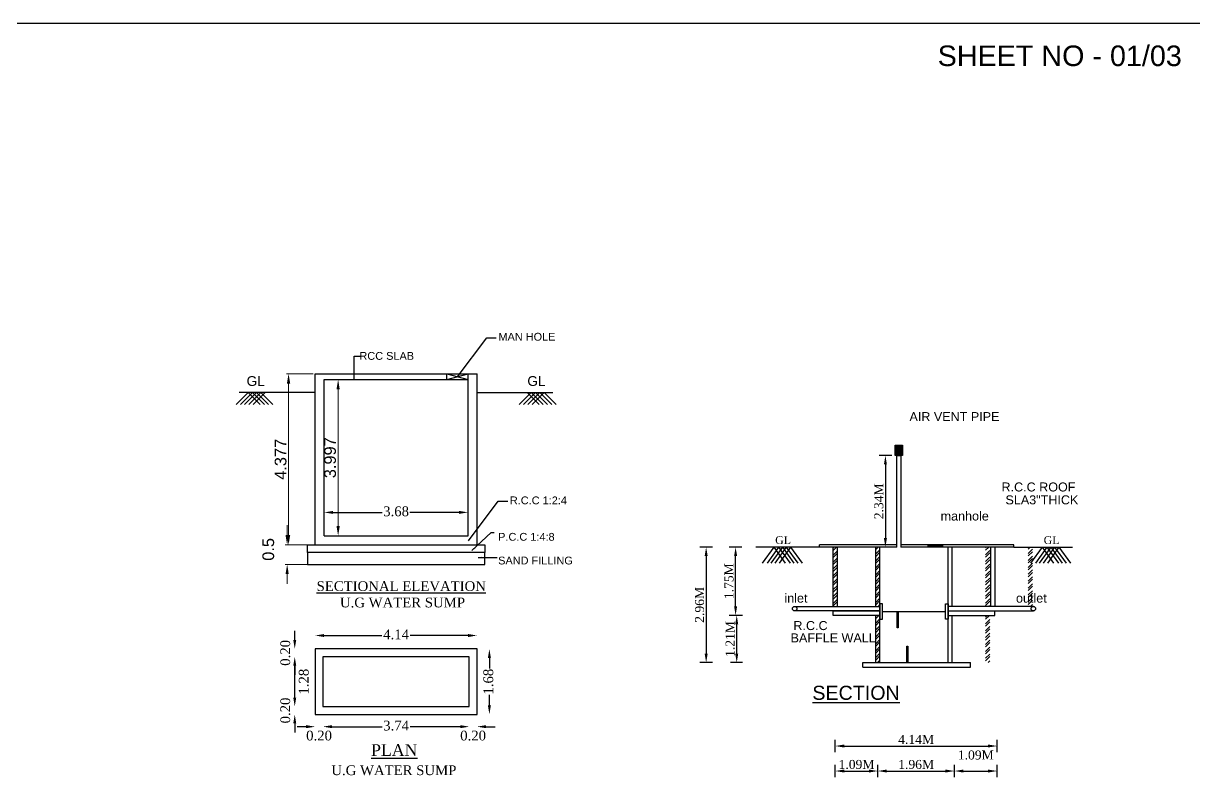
# Model space of a CAD drawing. Header units: metres. Extents: x 0 to 2048, y 111 to 219.
# Drawn here: x 1999.27 to 2029.2, y 184.54 to 203.92 of the extents above; entities that cross this region are included whole.
import ezdxf
from ezdxf.enums import TextEntityAlignment as Align

# ---------------------------------------------------------------- set-up
doc = ezdxf.new("R2010")
doc.units = ezdxf.units.M
doc.header["$LTSCALE"] = 0.5
doc.header["$MEASUREMENT"] = 0
doc.header["$PDMODE"] = 3
doc.styles.add('1', font='arial.ttf')
doc.styles.add('200LT_S', font='arial.ttf', dxfattribs={"height": 0.3})
doc.styles.add('AR', font='arial.ttf')
doc.styles.add('arial', font='arial.ttf')
doc.styles.add('BDM1', font='arial.ttf')
doc.styles.add('ROMANS', font='times.ttf')
doc.styles.add('STYLE2', font='times.ttf')
doc.styles.add('TIMES', font='times.ttf', dxfattribs={"height": 60})
doc.styles.add('TNR', font='times.ttf')
doc.dimstyles.new('D_200LT_S', dxfattribs={"dimtxt": 0.3, "dimasz": 0.25, "dimexe": 0.05, "dimexo": 0.05, "dimgap": 0.05, "dimtad": 1, "dimdec": 3, "dimzin": 11, "dimdsep": 46, "dimtxsty": '200LT_S', "dimcen": 0.09, "dimclrd": 7, "dimclre": 252, "dimclrt": 256, "dimazin": 3, "dimtfac": 1, "dimtdec": 3, "dimtofl": 0, "dimtmove": 1, "dimatfit": 3, "dimfxl": 0, "dimfrac": 2, "dimtzin": 11, "dimlwd": 9, "dimlwe": 5, "dimarcsym": 0})
doc.dimstyles.new('PLAN', dxfattribs={"dimtxt": 0.23, "dimasz": 0.23, "dimexe": 0.16, "dimexo": 0, "dimgap": 0.05, "dimtad": 1, "dimzin": 2, "dimdsep": 46, "dimtxsty": 'STYLE2', "dimcen": 0.09, "dimclrd": 70, "dimclre": 50, "dimclrt": 4, "dimadec": 0, "dimazin": 0, "dimtfac": 1, "dimtofl": 0, "dimtmove": 2, "dimatfit": 3, "dimfxl": 0, "dimtvp": 0.1, "dimtolj": 1, "dimtzin": 2, "dimarcsym": 0})
doc.dimstyles.new('PLAN1-CRP', dxfattribs={"dimscale": 0.5, "dimtxt": 0.5, "dimasz": 0.2, "dimexe": 0.25, "dimexo": 0.4, "dimgap": 0.15, "dimtad": 1, "dimdec": 0, "dimlfac": 1000, "dimzin": 0, "dimdsep": 46, "dimtxsty": 'ROMANS', "dimblk": 'ARCHTICK', "dimcen": 0.09, "dimclrd": 13, "dimclre": 12, "dimclrt": 2, "dimadec": 0, "dimazin": 0, "dimtfac": 1, "dimtdec": 0, "dimtix": 1, "dimtmove": 0, "dimatfit": 0, "dimfxl": 0, "dimtolj": 1, "dimtzin": 0, "dimarcsym": 0})

# ---------------------------------------------------------------- blocks, each defined once
blk = doc.blocks.new('*D59')
at = {"color": 7, "lineweight": -2, "ltscale": 3}
for p, q in [((2020.031, 184.626), (2020.031, 184.946)), ((2021.121, 184.626), (2021.121, 184.946))]:
    blk.add_line(p, q, dxfattribs=at)
at = {"color": 0, "lineweight": -2, "ltscale": 3}
blk.add_line((2020.261, 184.786), (2020.891, 184.786), dxfattribs=at)
at = {"color": 0, "lineweight": -3, "ltscale": 3}
for points in [[(2020.261, 184.824), (2020.261, 184.747), (2020.031, 184.786)], [(2020.891, 184.824), (2020.891, 184.747), (2021.121, 184.786)]]:
    blk.add_solid(points, dxfattribs=at)
at = {"layer": 'Defpoints', "color": 0, "lineweight": -3, "ltscale": 3}
for p in [(2021.121, 184.786), (2020.031, 184.541), (2021.121, 184.541)]:
    blk.add_point(p, dxfattribs=at)
at = {"color": 0, "lineweight": -3, "ltscale": 3, "insert": (2020.576, 184.953), "char_height": 0.23, "attachment_point": 5, "style": 'STYLE2'}
blk.add_mtext('\\A1;1.09M', dxfattribs=at)
blk = doc.blocks.new('*D60')
at = {"color": 7, "lineweight": -2, "ltscale": 3}
for p, q in [((2021.121, 184.626), (2021.121, 184.946)), ((2023.081, 184.626), (2023.081, 184.946))]:
    blk.add_line(p, q, dxfattribs=at)
at = {"color": 0, "lineweight": -2, "ltscale": 3}
blk.add_line((2021.351, 184.786), (2022.851, 184.786), dxfattribs=at)
at = {"color": 0, "lineweight": -3, "ltscale": 3}
for points in [[(2021.351, 184.824), (2021.351, 184.747), (2021.121, 184.786)], [(2022.851, 184.824), (2022.851, 184.747), (2023.081, 184.786)]]:
    blk.add_solid(points, dxfattribs=at)
at = {"layer": 'Defpoints', "color": 0, "lineweight": -3, "ltscale": 3}
for p in [(2023.081, 184.786), (2021.121, 184.543), (2023.081, 184.543)]:
    blk.add_point(p, dxfattribs=at)
at = {"color": 0, "lineweight": -3, "ltscale": 3, "insert": (2022.101, 184.953), "char_height": 0.23, "attachment_point": 5, "style": 'STYLE2'}
blk.add_mtext('\\A1;1.96M', dxfattribs=at)
blk = doc.blocks.new('*D61')
at = {"color": 7, "lineweight": -2, "ltscale": 3}
for p, q in [((2023.081, 184.626), (2023.081, 184.946)), ((2024.171, 184.626), (2024.171, 184.946))]:
    blk.add_line(p, q, dxfattribs=at)
at = {"color": 0, "lineweight": -2, "ltscale": 3}
blk.add_line((2023.311, 184.786), (2023.941, 184.786), dxfattribs=at)
at = {"color": 0, "lineweight": -3, "ltscale": 3}
for points in [[(2023.311, 184.824), (2023.311, 184.747), (2023.081, 184.786)], [(2023.941, 184.824), (2023.941, 184.747), (2024.171, 184.786)]]:
    blk.add_solid(points, dxfattribs=at)
at = {"layer": 'Defpoints', "color": 0, "lineweight": -3, "ltscale": 3}
for p in [(2024.171, 184.786), (2023.081, 184.545), (2024.171, 184.545)]:
    blk.add_point(p, dxfattribs=at)
at = {"color": 0, "lineweight": -3, "ltscale": 3, "insert": (2023.626, 185.194), "char_height": 0.23, "attachment_point": 5, "style": 'STYLE2'}
blk.add_mtext('\\A1;1.09M', dxfattribs=at)
blk = doc.blocks.new('*D62')
at = {"color": 7, "lineweight": -2, "ltscale": 3}
for p, q in [((2020.031, 185.266), (2020.031, 185.586)), ((2024.171, 185.266), (2024.171, 185.586))]:
    blk.add_line(p, q, dxfattribs=at)
at = {"color": 0, "lineweight": -2, "ltscale": 3}
blk.add_line((2020.261, 185.426), (2023.941, 185.426), dxfattribs=at)
at = {"color": 0, "lineweight": -3, "ltscale": 3}
for points in [[(2020.261, 185.464), (2020.261, 185.388), (2020.031, 185.426)], [(2023.941, 185.464), (2023.941, 185.388), (2024.171, 185.426)]]:
    blk.add_solid(points, dxfattribs=at)
at = {"layer": 'Defpoints', "color": 0, "lineweight": -3, "ltscale": 3}
for p in [(2024.171, 185.426), (2020.031, 185.17), (2024.171, 185.17)]:
    blk.add_point(p, dxfattribs=at)
at = {"color": 0, "lineweight": -3, "ltscale": 3, "insert": (2022.101, 185.593), "char_height": 0.23, "attachment_point": 5, "style": 'STYLE2'}
blk.add_mtext('\\A1;4.14M', dxfattribs=at)
blk = doc.blocks.new('*D65')
at = {"color": 7, "lineweight": -2, "ltscale": 3}
for p, q in [((2017.66, 188.77), (2017.352, 188.77)), ((2017.66, 187.56), (2017.352, 187.56))]:
    blk.add_line(p, q, dxfattribs=at)
at = {"color": 0, "lineweight": -2, "ltscale": 3}
blk.add_line((2017.512, 187.79), (2017.512, 188.54), dxfattribs=at)
at = {"color": 0, "lineweight": -3, "ltscale": 3}
for points in [[(2017.474, 188.54), (2017.551, 188.54), (2017.512, 188.77)], [(2017.474, 187.79), (2017.551, 187.79), (2017.512, 187.56)]]:
    blk.add_solid(points, dxfattribs=at)
at = {"layer": 'Defpoints', "color": 0, "lineweight": -3, "ltscale": 3}
for p in [(2017.512, 188.77), (2017.66, 188.77), (2017.66, 187.56)]:
    blk.add_point(p, dxfattribs=at)
at = {"color": 0, "lineweight": -3, "ltscale": 3, "insert": (2017.345, 188.165), "char_height": 0.23, "attachment_point": 5, "rotation": 90, "style": 'STYLE2'}
blk.add_mtext('\\A1;1.21M', dxfattribs=at)
blk = doc.blocks.new('*D66')
at = {"color": 7, "lineweight": -2, "ltscale": 3}
for p, q in [((2017.643, 190.517), (2017.323, 190.517)), ((2017.643, 188.77), (2017.323, 188.77))]:
    blk.add_line(p, q, dxfattribs=at)
at = {"color": 0, "lineweight": -2, "ltscale": 3}
blk.add_line((2017.483, 189), (2017.483, 190.287), dxfattribs=at)
at = {"color": 0, "lineweight": -3, "ltscale": 3}
for points in [[(2017.445, 190.287), (2017.522, 190.287), (2017.483, 190.517)], [(2017.445, 189), (2017.522, 189), (2017.483, 188.77)]]:
    blk.add_solid(points, dxfattribs=at)
at = {"layer": 'Defpoints', "color": 0, "lineweight": -3, "ltscale": 3}
for p in [(2017.483, 190.517), (2017.761, 190.517), (2017.66, 188.77)]:
    blk.add_point(p, dxfattribs=at)
at = {"color": 0, "lineweight": -3, "ltscale": 3, "insert": (2017.316, 189.643), "char_height": 0.23, "attachment_point": 5, "rotation": 90, "style": 'STYLE2'}
blk.add_mtext('\\A1;1.75M', dxfattribs=at)
blk = doc.blocks.new('*D67')
at = {"color": 7, "lineweight": -2, "ltscale": 3}
for p, q in [((2016.89, 190.517), (2016.57, 190.517)), ((2016.89, 187.56), (2016.57, 187.56))]:
    blk.add_line(p, q, dxfattribs=at)
at = {"color": 0, "lineweight": -2, "ltscale": 3}
blk.add_line((2016.73, 190.287), (2016.73, 187.79), dxfattribs=at)
at = {"color": 0, "lineweight": -3, "ltscale": 3}
for points in [[(2016.692, 190.287), (2016.769, 190.287), (2016.73, 190.517)], [(2016.692, 187.79), (2016.769, 187.79), (2016.73, 187.56)]]:
    blk.add_solid(points, dxfattribs=at)
at = {"layer": 'Defpoints', "color": 0, "lineweight": -3, "ltscale": 3}
for p in [(2017.178, 190.517), (2016.73, 187.56), (2017.178, 187.56)]:
    blk.add_point(p, dxfattribs=at)
at = {"color": 0, "lineweight": -3, "ltscale": 3, "insert": (2016.563, 189.038), "char_height": 0.23, "attachment_point": 5, "rotation": 90, "style": 'STYLE2'}
blk.add_mtext('\\A1;2.96M', dxfattribs=at)
blk = doc.blocks.new('*D68')
at = {"color": 7, "lineweight": -2, "ltscale": 3}
for p, q in [((2021.475, 192.86), (2021.155, 192.86)), ((2021.475, 190.517), (2021.155, 190.517))]:
    blk.add_line(p, q, dxfattribs=at)
at = {"color": 0, "lineweight": -2, "ltscale": 3}
blk.add_line((2021.315, 192.63), (2021.315, 190.747), dxfattribs=at)
at = {"color": 0, "lineweight": -3, "ltscale": 3}
for points in [[(2021.277, 192.63), (2021.354, 192.63), (2021.315, 192.86)], [(2021.277, 190.747), (2021.354, 190.747), (2021.315, 190.517)]]:
    blk.add_solid(points, dxfattribs=at)
at = {"layer": 'Defpoints', "color": 0, "lineweight": -3, "ltscale": 3}
for p in [(2021.604, 192.86), (2021.315, 190.517), (2021.604, 190.517)]:
    blk.add_point(p, dxfattribs=at)
at = {"color": 0, "lineweight": -3, "ltscale": 3, "insert": (2021.148, 191.688), "char_height": 0.23, "attachment_point": 5, "rotation": 90, "style": 'STYLE2'}
blk.add_mtext('\\A1;2.34M', dxfattribs=at)
blk = doc.blocks.new('_ArchTick')
at = {"color": 0, "linetype": 'ByBlock', "const_width": 0.15}
blk.add_lwpolyline([(-0.5, -0.5), (0.5, 0.5)], dxfattribs=at)
blk = doc.blocks.new('*D39')
at = {"color": 252, "lineweight": 5}
for p, q in [((2007.318, 194.802), (2007.268, 194.802)), ((2007.318, 190.805), (2007.268, 190.805))]:
    blk.add_line(p, q, dxfattribs=at)
at = {"color": 7, "lineweight": 9}
blk.add_line((2007.318, 191.055), (2007.318, 194.552), dxfattribs=at)
at = {"color": 7, "lineweight": -3}
for points in [[(2007.276, 194.552), (2007.359, 194.552), (2007.318, 194.802)], [(2007.276, 191.055), (2007.359, 191.055), (2007.318, 190.805)]]:
    blk.add_solid(points, dxfattribs=at)
at = {"layer": 'Defpoints', "color": 0, "lineweight": -3}
for p in [(2007.318, 194.802), (2007.362, 194.802), (2007.362, 190.805)]:
    blk.add_point(p, dxfattribs=at)
at = {"lineweight": -3, "insert": (2007.114, 192.803), "char_height": 0.3, "attachment_point": 5, "rotation": 90, "style": '200LT_S'}
blk.add_mtext('3.997', dxfattribs=at)
blk = doc.blocks.new('*D40')
at = {"color": 252, "lineweight": 5}
for p, q in [((2006.68, 194.952), (2006, 194.952)), ((2006.68, 190.575), (2006, 190.575))]:
    blk.add_line(p, q, dxfattribs=at)
at = {"color": 7, "lineweight": 9}
blk.add_line((2006.05, 190.825), (2006.05, 194.702), dxfattribs=at)
at = {"color": 7, "lineweight": -3}
for points in [[(2006.008, 194.702), (2006.092, 194.702), (2006.05, 194.952)], [(2006.008, 190.825), (2006.092, 190.825), (2006.05, 190.575)]]:
    blk.add_solid(points, dxfattribs=at)
at = {"layer": 'Defpoints', "color": 0, "lineweight": -3}
for p in [(2006.05, 194.952), (2006.73, 194.952), (2006.73, 190.575)]:
    blk.add_point(p, dxfattribs=at)
at = {"lineweight": -3, "insert": (2005.847, 192.763), "char_height": 0.3, "attachment_point": 5, "rotation": 90, "style": '200LT_S'}
blk.add_mtext('4.377', dxfattribs=at)
blk = doc.blocks.new('*D41')
at = {"color": 7, "lineweight": 9}
for p, q in [((2006.014, 190.825), (2006.014, 191.075)), ((2006.014, 189.825), (2006.014, 189.575))]:
    blk.add_line(p, q, dxfattribs=at)
at = {"color": 252, "lineweight": 5}
for p, q in [((2007.014, 190.575), (2005.964, 190.575)), ((2007.014, 190.075), (2005.964, 190.075))]:
    blk.add_line(p, q, dxfattribs=at)
at = {"color": 7, "lineweight": -3}
for points in [[(2005.972, 190.825), (2006.055, 190.825), (2006.014, 190.575)], [(2005.972, 189.825), (2006.055, 189.825), (2006.014, 190.075)]]:
    blk.add_solid(points, dxfattribs=at)
at = {"layer": 'Defpoints', "color": 0, "lineweight": -3}
for p in [(2007.613, 190.575), (2006.014, 190.075), (2007.613, 190.075)]:
    blk.add_point(p, dxfattribs=at)
at = {"lineweight": -3, "insert": (2005.532, 190.458), "char_height": 0.3, "attachment_point": 5, "rotation": 90, "style": '200LT_S'}
blk.add_mtext('0.5', dxfattribs=at)
blk = doc.blocks.new('*D45')
at = {"color": 0, "lineweight": -2}
for p, q in [((2007.19, 191.404), (2008.445, 191.404)), ((2010.41, 191.404), (2009.155, 191.404))]:
    blk.add_line(p, q, dxfattribs=at)
at = {"color": 0, "lineweight": -3}
for points in [[(2007.19, 191.442), (2007.19, 191.366), (2006.96, 191.404)], [(2010.41, 191.442), (2010.41, 191.366), (2010.64, 191.404)]]:
    blk.add_solid(points, dxfattribs=at)
at = {"layer": 'Defpoints', "color": 0, "lineweight": -3}
for p in [(2006.96, 191.567), (2010.64, 191.567), (2010.64, 191.404)]:
    blk.add_point(p, dxfattribs=at)
at = {"color": 1, "lineweight": -3, "insert": (2008.8, 191.429), "char_height": 0.25, "attachment_point": 5, "style": 'STYLE2'}
blk.add_mtext('\\A1;3.68', dxfattribs=at)
blk = doc.blocks.new('*D46')
at = {"color": 0, "lineweight": -2}
for p, q in [((2006.5, 185.921), (2006.27, 185.921)), ((2007.16, 185.921), (2007.39, 185.921))]:
    blk.add_line(p, q, dxfattribs=at)
at = {"color": 0, "lineweight": -3}
for points in [[(2006.5, 185.96), (2006.5, 185.883), (2006.73, 185.921)], [(2007.16, 185.96), (2007.16, 185.883), (2006.93, 185.921)]]:
    blk.add_solid(points, dxfattribs=at)
at = {"layer": 'Defpoints', "color": 0, "lineweight": -3}
for p in [(2006.73, 186.235), (2006.93, 186.435), (2006.93, 185.921)]:
    blk.add_point(p, dxfattribs=at)
at = {"color": 1, "lineweight": -3, "insert": (2006.83, 185.691), "char_height": 0.25, "attachment_point": 5, "style": 'STYLE2'}
blk.add_mtext('\\A1;0.20', dxfattribs=at)
blk = doc.blocks.new('*D47')
at = {"color": 0, "lineweight": -2}
for p, q in [((2007.16, 185.921), (2008.441, 185.921)), ((2010.44, 185.921), (2009.159, 185.921))]:
    blk.add_line(p, q, dxfattribs=at)
at = {"color": 0, "lineweight": -3}
for points in [[(2007.16, 185.96), (2007.16, 185.883), (2006.93, 185.921)], [(2010.44, 185.96), (2010.44, 185.883), (2010.67, 185.921)]]:
    blk.add_solid(points, dxfattribs=at)
at = {"layer": 'Defpoints', "color": 0, "lineweight": -3}
for p in [(2006.93, 186.435), (2010.67, 186.435), (2010.67, 185.921)]:
    blk.add_point(p, dxfattribs=at)
at = {"color": 1, "lineweight": -3, "insert": (2008.8, 185.947), "char_height": 0.25, "attachment_point": 5, "style": 'STYLE2'}
blk.add_mtext('\\A1;3.74', dxfattribs=at)
blk = doc.blocks.new('*D48')
at = {"color": 0, "lineweight": -2}
for p, q in [((2010.44, 185.921), (2010.21, 185.921)), ((2011.1, 185.921), (2011.33, 185.921))]:
    blk.add_line(p, q, dxfattribs=at)
at = {"color": 0, "lineweight": -3}
for points in [[(2010.44, 185.96), (2010.44, 185.883), (2010.67, 185.921)], [(2011.1, 185.96), (2011.1, 185.883), (2010.87, 185.921)]]:
    blk.add_solid(points, dxfattribs=at)
at = {"layer": 'Defpoints', "color": 0, "lineweight": -3}
for p in [(2010.67, 186.435), (2010.87, 186.235), (2010.87, 185.921)]:
    blk.add_point(p, dxfattribs=at)
at = {"color": 1, "lineweight": -3, "insert": (2010.77, 185.691), "char_height": 0.25, "attachment_point": 5, "style": 'STYLE2'}
blk.add_mtext('\\A1;0.20', dxfattribs=at)
blk = doc.blocks.new('*D49')
at = {"color": 0, "lineweight": -2}
for p, q in [((2006.208, 186.665), (2006.208, 186.895)), ((2006.208, 186.005), (2006.208, 185.775))]:
    blk.add_line(p, q, dxfattribs=at)
at = {"color": 0, "lineweight": -3}
for points in [[(2006.17, 186.665), (2006.246, 186.665), (2006.208, 186.435)], [(2006.17, 186.005), (2006.246, 186.005), (2006.208, 186.235)]]:
    blk.add_solid(points, dxfattribs=at)
at = {"layer": 'Defpoints', "color": 0, "lineweight": -3}
for p in [(2006.208, 186.435), (2006.73, 186.235), (2006.93, 186.435)]:
    blk.add_point(p, dxfattribs=at)
at = {"color": 1, "lineweight": -3, "insert": (2005.968, 186.335), "char_height": 0.25, "attachment_point": 5, "rotation": 90, "style": 'STYLE2'}
blk.add_mtext('\\A1;0.20', dxfattribs=at)
blk = doc.blocks.new('*D50')
at = {"color": 0, "lineweight": -2}
blk.add_line((2006.208, 186.665), (2006.208, 187.48), dxfattribs=at)
at = {"color": 0, "lineweight": -3}
for points in [[(2006.17, 187.48), (2006.246, 187.48), (2006.208, 187.71)], [(2006.17, 186.665), (2006.246, 186.665), (2006.208, 186.435)]]:
    blk.add_solid(points, dxfattribs=at)
at = {"layer": 'Defpoints', "color": 0, "lineweight": -3}
for p in [(2006.208, 187.71), (2006.93, 187.71), (2006.93, 186.435)]:
    blk.add_point(p, dxfattribs=at)
at = {"color": 1, "lineweight": -3, "insert": (2006.44, 187.073), "char_height": 0.25, "attachment_point": 5, "rotation": 90, "style": 'STYLE2'}
blk.add_mtext('\\A1;1.28', dxfattribs=at)
blk = doc.blocks.new('*D51')
at = {"color": 0, "lineweight": -2}
for p, q in [((2006.208, 188.14), (2006.208, 188.37)), ((2006.208, 187.48), (2006.208, 187.25))]:
    blk.add_line(p, q, dxfattribs=at)
at = {"color": 0, "lineweight": -3}
for points in [[(2006.17, 188.14), (2006.246, 188.14), (2006.208, 187.91)], [(2006.17, 187.48), (2006.246, 187.48), (2006.208, 187.71)]]:
    blk.add_solid(points, dxfattribs=at)
at = {"layer": 'Defpoints', "color": 0, "lineweight": -3}
for p in [(2006.208, 187.91), (2006.73, 187.91), (2006.93, 187.71)]:
    blk.add_point(p, dxfattribs=at)
at = {"color": 1, "lineweight": -3, "insert": (2005.968, 187.81), "char_height": 0.25, "attachment_point": 5, "rotation": 90, "style": 'STYLE2'}
blk.add_mtext('\\A1;0.20', dxfattribs=at)
blk = doc.blocks.new('*D52')
at = {"color": 0, "lineweight": -2}
for p, q in [((2011.186, 187.68), (2011.186, 187.414)), ((2011.186, 186.465), (2011.186, 186.732))]:
    blk.add_line(p, q, dxfattribs=at)
at = {"color": 0, "lineweight": -3}
for points in [[(2011.148, 187.68), (2011.225, 187.68), (2011.186, 187.91)], [(2011.148, 186.465), (2011.225, 186.465), (2011.186, 186.235)]]:
    blk.add_solid(points, dxfattribs=at)
at = {"layer": 'Defpoints', "color": 0, "lineweight": -3}
for p in [(2010.87, 187.91), (2010.87, 186.235), (2011.186, 186.235)]:
    blk.add_point(p, dxfattribs=at)
at = {"color": 1, "lineweight": -3, "insert": (2011.161, 187.073), "char_height": 0.25, "attachment_point": 5, "rotation": 90, "style": 'STYLE2'}
blk.add_mtext('\\A1;1.68', dxfattribs=at)
blk = doc.blocks.new('*D53')
at = {"color": 0, "lineweight": -2}
for p, q in [((2006.96, 188.254), (2008.436, 188.254)), ((2010.64, 188.254), (2009.164, 188.254))]:
    blk.add_line(p, q, dxfattribs=at)
at = {"color": 0, "lineweight": -3}
for points in [[(2006.96, 188.292), (2006.96, 188.215), (2006.73, 188.254)], [(2010.64, 188.292), (2010.64, 188.215), (2010.87, 188.254)]]:
    blk.add_solid(points, dxfattribs=at)
at = {"layer": 'Defpoints', "color": 0, "lineweight": -3}
for p in [(2006.73, 188.254), (2006.73, 187.91), (2010.87, 187.91)]:
    blk.add_point(p, dxfattribs=at)
at = {"color": 1, "lineweight": -3, "insert": (2008.8, 188.279), "char_height": 0.25, "attachment_point": 5, "style": 'STYLE2'}
blk.add_mtext('\\A1;4.14', dxfattribs=at)

msp = doc.modelspace()

# ---------------------------------------------------------------- hatches: boundary and pattern name
at = {"linetype": 'ByBlock', "lineweight": -3}
h = msp.add_hatch(dxfattribs=at)
h.set_pattern_fill('STEEL', style=0)
h.set_pattern_definition([(45, (12532.91401, 152.79925), (-0.0883883476, 0.0883883476), []), (45, (12532.91401, 152.86175), (-0.0883883476, 0.0883883476), [])])
h.paths.add_polyline_path([(2020.08655, 190.5166), (2019.97655, 190.5166), (2019.97655, 188.9966), (2020.08655, 188.9966)])
h.paths.add_polyline_path([(2021.17655, 190.5166), (2021.06655, 190.5166), (2021.06655, 188.9966), (2021.17655, 188.9966), (2021.17655, 189.06068)])
h.paths.add_polyline_path([(2021.17655, 188.76961), (2021.06655, 188.76961), (2021.06655, 187.55961), (2021.17655, 187.55961)])
h.paths.add_polyline_path([(2023.98655, 190.5166), (2023.87655, 190.5166), (2023.87655, 188.9966), (2023.98655, 188.9966)])
h.paths.add_polyline_path([(2025.07655, 190.5166), (2024.96655, 190.5166), (2024.96655, 188.9966), (2025.07655, 188.9966)])
h.paths.add_polyline_path([(2023.98655, 188.76961), (2023.87655, 188.76961), (2023.87655, 188.67351), (2023.87655, 187.55961), (2023.98655, 187.55961)])
msp.add_hatch(color=7, dxfattribs=at).paths.add_polyline_path([(2022.77926, 190.5748), (2022.41014, 190.5748), (2022.41014, 190.5166), (2022.77926, 190.5166)])

# ---------------------------------------------------------------- linework, layer by layer
at = {"color": 7, "lineweight": -3}
for p, q in [((2047.83965, 203.91762), (1943.68751, 203.91762)), ((2007.73089, 194.80157), (2007.73089, 195.40601)), ((2007.73089, 195.40601), (2007.89194, 195.40601)), ((2006.73018, 194.95157), (2010.86952, 194.95157)), ((2006.73018, 190.57473), (2006.73018, 194.95157)), ((2010.09597, 194.80157), (2010.09597, 194.95157)), ((2010.09597, 194.95157), (2010.63952, 194.80157)), ((2010.09597, 194.80157), (2010.63952, 194.95157)), ((2010.63952, 190.80473), (2010.63952, 194.95157)), ((2010.86952, 190.57473), (2010.86952, 194.95157)), ((2006.96018, 194.80157), (2010.63952, 194.80157)), ((2006.96018, 190.80473), (2006.96018, 194.80157)), ((2004.70814, 194.16695), (2005.01533, 194.47413)), ((2006.73018, 194.47413), (2004.78838, 194.47413)), ((2004.81675, 194.16695), (2005.12393, 194.47413)), ((2004.92535, 194.16695), (2005.23254, 194.47413)), ((2005.32251, 194.16695), (2005.01533, 194.47413)), ((2005.03396, 194.16695), (2005.34114, 194.47413)), ((2005.43112, 194.16695), (2005.12393, 194.47413)), ((2005.14257, 194.16695), (2005.44975, 194.47413)), ((2005.53972, 194.16695), (2005.23254, 194.47413)), ((2005.64833, 194.16695), (2005.34114, 194.47413)), ((2010.86952, 194.47413), (2012.81132, 194.47413)), ((2011.95138, 194.16695), (2012.25856, 194.47413)), ((2012.05998, 194.16695), (2012.36717, 194.47413)), ((2012.45714, 194.16695), (2012.14995, 194.47413)), ((2012.16859, 194.16695), (2012.47577, 194.47413)), ((2012.56574, 194.16695), (2012.25856, 194.47413)), ((2012.27719, 194.16695), (2012.58438, 194.47413)), ((2012.67435, 194.16695), (2012.36717, 194.47413)), ((2012.78296, 194.16695), (2012.47577, 194.47413)), ((2012.89156, 194.16695), (2012.58438, 194.47413)), ((2006.96018, 190.80473), (2010.63952, 190.80473))]:
    msp.add_line(p, q, dxfattribs=at)
at = {"color": 7, "linetype": 'ByBlock', "lineweight": -3}
for p, q in [((2021.56524, 192.86014), (2021.56524, 193.12565)), ((2021.56524, 193.12565), (2021.7514, 193.12565)), ((2021.56524, 193.09341), (2021.7514, 193.09341)), ((2021.56524, 193.05849), (2021.7514, 193.05849)), ((2021.7514, 193.12565), (2021.7514, 192.86014)), ((2021.56524, 193.02894), (2021.7514, 193.02894)), ((2021.56524, 193.00207), (2021.7514, 193.00207)), ((2021.56524, 192.96983), (2021.7514, 192.96983)), ((2021.56524, 192.94357), (2021.7514, 192.94357)), ((2021.56524, 192.92244), (2021.7514, 192.92244)), ((2021.56524, 192.88924), (2021.7514, 192.88924)), ((2021.7514, 192.86014), (2021.56524, 192.86014)), ((2019.62737, 190.5166), (2017.99821, 190.5166)), ((2018.46063, 190.5166), (2018.16669, 190.10467)), ((2018.58196, 190.5166), (2018.28803, 190.10467)), ((2018.68124, 190.5166), (2018.3873, 190.10467)), ((2018.46063, 190.5166), (2018.75457, 190.10467)), ((2018.78052, 190.5166), (2018.48658, 190.10467)), ((2018.58196, 190.5166), (2018.8759, 190.10467)), ((2018.89082, 190.5166), (2018.59688, 190.10467)), ((2018.68124, 190.5166), (2018.97518, 190.10467)), ((2018.78052, 190.5166), (2019.07446, 190.10467)), ((2018.89082, 190.5166), (2019.18476, 190.10467)), ((2021.60421, 190.5748), (2019.62737, 190.5748)), ((2019.62737, 190.5166), (2019.62737, 190.5748)), ((2021.60421, 190.5166), (2019.62737, 190.5166)), ((2019.97655, 188.9966), (2019.97655, 190.5166)), ((2020.08655, 188.9966), (2020.08655, 190.5166)), ((2021.06655, 188.9966), (2021.06655, 190.5166)), ((2021.17655, 187.55961), (2021.17655, 190.5166)), ((2024.60166, 190.5748), (2021.71243, 190.5748)), ((2024.60166, 190.5166), (2021.71243, 190.5166)), ((2022.91655, 187.55961), (2022.91655, 190.5166)), ((2023.02655, 188.9966), (2023.02655, 190.5166)), ((2024.00655, 190.5166), (2024.00655, 188.9966)), ((2024.11655, 190.5166), (2024.11655, 188.9966)), ((2024.60166, 190.5166), (2024.60166, 190.5748)), ((2024.60166, 190.5166), (2026.10407, 190.5166)), ((2025.32357, 190.5166), (2025.02963, 190.10467)), ((2025.44491, 190.5166), (2025.15097, 190.10467)), ((2025.54418, 190.5166), (2025.25024, 190.10467)), ((2025.32357, 190.5166), (2025.61751, 190.10467)), ((2025.64346, 190.5166), (2025.34952, 190.10467)), ((2025.44491, 190.5166), (2025.73884, 190.10467)), ((2025.75376, 190.5166), (2025.45983, 190.10467)), ((2025.54418, 190.5166), (2025.83812, 190.10467)), ((2025.64346, 190.5166), (2025.9374, 190.10467)), ((2025.75376, 190.5166), (2026.0477, 190.10467)), ((2018.99403, 188.9966), (2021.17655, 188.9966)), ((2021.17655, 188.88361), (2018.99403, 188.88361)), ((2019.97655, 188.76961), (2019.97655, 188.88361)), ((2019.97655, 188.88361), (2021.17655, 188.88361)), ((2021.23784, 188.8671), (2022.85525, 188.8671)), ((2025.09906, 188.9966), (2022.91655, 188.9966)), ((2022.91655, 188.9966), (2022.91655, 188.88361)), ((2022.91655, 188.88361), (2024.11655, 188.88361)), ((2023.02655, 188.88361), (2025.09906, 188.88361)), ((2024.11655, 188.76961), (2024.11655, 188.88361)), ((2021.17655, 188.76961), (2019.97655, 188.76961)), ((2021.06655, 187.55961), (2021.06655, 188.76961)), ((2022.91655, 188.76961), (2024.11655, 188.76961)), ((2023.02655, 187.55961), (2023.02655, 188.76961)), ((2020.74074, 187.55961), (2023.48829, 187.55961)), ((2020.74074, 187.44561), (2020.74074, 187.55961)), ((2020.74074, 187.44561), (2023.48829, 187.44561)), ((2023.48829, 187.44561), (2023.48829, 187.55961))]:
    msp.add_line(p, q, dxfattribs=at)
msp.add_lwpolyline([(2021.60421, 190.5166), (2021.60421, 192.86014), (2021.71243, 192.86014), (2021.71243, 190.5166)], dxfattribs=at)
at = {"color": 7, "lineweight": -3}
for points in [[(2006.53018, 190.57473), (2011.06952, 190.57473), (2011.06952, 190.37473), (2006.53018, 190.37473)], [(2011.06952, 190.37473), (2006.53018, 190.37473), (2006.53018, 190.07473), (2011.06952, 190.07473)], [(2010.86952, 187.91048), (2006.73018, 187.91048), (2006.73018, 186.23528), (2010.86952, 186.23528)], [(2010.66952, 187.71048), (2006.93018, 187.71048), (2006.93018, 186.43528), (2010.66952, 186.43528)]]:
    msp.add_lwpolyline(points, close=True, dxfattribs=at)
at = {"color": 7, "linetype": 'ByBlock', "lineweight": -3}
for points in [[(2022.77926, 190.5166), (2022.41014, 190.5166), (2022.41014, 190.5748), (2022.77926, 190.5748)], [(2021.17655, 188.67351), (2021.23784, 188.67351), (2021.23784, 189.06068), (2021.17655, 189.06068)], [(2021.61189, 188.8671), (2021.64084, 188.8671), (2021.64084, 188.44925), (2021.61189, 188.44925)], [(2022.91655, 188.67351), (2022.85525, 188.67351), (2022.85525, 189.06068), (2022.91655, 189.06068)], [(2021.86317, 187.97746), (2021.89213, 187.97746), (2021.89213, 187.55961), (2021.86317, 187.55961)]]:
    msp.add_lwpolyline(points, close=True, dxfattribs=at)
for centre in [(2018.99403, 188.94011), (2025.09906, 188.94011)]:
    msp.add_circle(centre, 0.05649, dxfattribs=at)

# ---------------------------------------------------------------- texts
at = {"color": 7, "linetype": 'Continuous', "lineweight": -3}
for s, height, style, p in [('SHEET NO - 01/03', 0.5258062, 'AR', (2022.6511, 202.82522)), ('%%USECTIONAL ELEVATION', 0.25, 'TIMES', (2006.76686, 189.3929)), ('%%UPLAN', 0.3, 'TIMES', (2008.1611, 185.1729))]:
    msp.add_text(s, height=height, dxfattribs=dict(at, style=style)).set_placement(p)
at = {"color": 7, "lineweight": -3, "style": 'arial'}
for s, p in [('MAN HOLE', (2011.41746, 195.79883)), ('RCC SLAB', (2007.86272, 195.30889)), ('R.C.C 1:2:4', (2011.70993, 191.61163)), ('P.C.C 1:4:8', (2011.4105, 190.67915)), ('SAND FILLING', (2011.4105, 190.07265))]:
    msp.add_text(s, height=0.2, dxfattribs=at).set_placement(p)
for p in [(2005.20984, 194.76582), (2012.38986, 194.76582)]:
    msp.add_text('GL', height=0.25, dxfattribs=at).set_placement(p, align=Align.MIDDLE)
at = {"color": 7, "linetype": 'ByBlock', "lineweight": -3, "style": 'BDM1'}
for s, p in [('AIR VENT PIPE', (2021.93004, 193.85534)), ('R.C.C ROOF ', (2024.28403, 192.0546)), ('SLA3"THICK', (2024.38563, 191.72487)), ('manhole', (2022.72719, 191.31153)), ('inlet', (2018.73234, 189.21027)), ('outlet', (2024.65426, 189.21027)), ('R.C.C', (2018.96197, 188.50814)), ('BAFFLE WALL', (2018.89023, 188.19289))]:
    msp.add_text(s, height=0.23, dxfattribs=at).set_placement(p, align=Align.MIDDLE_LEFT)
at = {"color": 7, "linetype": 'ByBlock', "lineweight": -3, "style": 'TNR'}
for p in [(2018.69745, 190.69511), (2025.56472, 190.69511)]:
    msp.add_text('GL', height=0.2, dxfattribs=at).set_placement(p, align=Align.MIDDLE_CENTER)
at = {"color": 7, "linetype": 'Continuous', "lineweight": -3, "style": 'TIMES'}
for p in [(2008.96369, 189.09721), (2008.74342, 184.80474)]:
    msp.add_text('U.G WATER SUMP', height=0.25, dxfattribs=at).set_placement(p, align=Align.MIDDLE)
at = {"color": 7, "lineweight": -3, "insert": (2021.6813, 186.60281), "char_height": 0.36, "attachment_point": 9, "style": '1'}
msp.add_mtext('{\\LSECTION}', dxfattribs=at)

# ---------------------------------------------------------------- dimensions: what is measured, and where the dimension line sits
at = {"color": 8, "lineweight": -3}
for base, p1, p2, picture, middle in [((2006.0499, 194.95157), (2006.73018, 190.57473), (2006.73018, 194.95157), '*D40', (2005.84663, 192.76315)), ((2007.3177, 194.80157), (2007.36244, 190.80473), (2007.36244, 194.80157), '*D39', (2007.11442, 192.80315)), ((2006.01356, 190.07473), (2007.61285, 190.57473), (2007.61285, 190.07473), '*D41', (2005.53222, 190.45819))]:
    dim = msp.add_linear_dim(base=base, p1=p1, p2=p2, angle=90, dimstyle='D_200LT_S', dxfattribs=at)
    dim.commit()
    dim.dimension.update_dxf_attribs({"geometry": picture, "text_midpoint": middle})
at = {"color": 7, "lineweight": -3, "ltscale": 3}
for base, p1, p2, picture, middle in [((2021.31545, 190.5166), (2021.60421, 192.86014), (2021.60421, 190.5166), '*D68', (2021.14813, 191.68837)), ((2016.73024, 187.55961), (2017.17798, 190.5166), (2017.17798, 187.55961), '*D67', (2016.56292, 189.03811)), ((2017.48348, 190.5166), (2017.6603, 188.76961), (2017.76055, 190.5166), '*D66', (2017.31615, 189.64311)), ((2017.51241, 188.76961), (2017.6603, 187.55961), (2017.6603, 188.76961), '*D65', (2017.34509, 188.16461))]:
    dim = msp.add_linear_dim(base=base, p1=p1, p2=p2, angle=90, dimstyle='PLAN', override={"dimpost": 'M', "dimclrd": 0, "dimclre": 7, "dimclrt": 0}, dxfattribs=at)
    dim.commit()
    dim.dimension.update_dxf_attribs({"geometry": picture, "text_midpoint": middle})
at = {"color": 7, "lineweight": -3}
dim = msp.add_aligned_dim(p1=(2006.96018, 191.56734), p2=(2010.63952, 191.56734), distance=-0.1635, dimstyle='PLAN', override={"dimtxt": 0.25, "dimtad": 0, "dimpost": '', "dimse1": 1, "dimse2": 1, "dimclrd": 0, "dimclrt": 1, "dimfxl": 1.5, "dimarcsym": 1}, dxfattribs=at)
dim.commit()
dim.dimension.update_dxf_attribs({"geometry": '*D45', "text_midpoint": (2008.79985, 191.42935)})
for base, p1, p2, picture, middle in [((2006.20816, 187.91048), (2006.93018, 187.71048), (2006.73018, 187.91048), '*D51', (2005.96806, 187.81048)), ((2006.20816, 187.71048), (2006.93018, 186.43528), (2006.93018, 187.71048), '*D50', (2006.43996, 187.07288)), ((2006.20816, 186.43528), (2006.73018, 186.23528), (2006.93018, 186.43528), '*D49', (2005.96806, 186.33528))]:
    dim = msp.add_linear_dim(base=base, p1=p1, p2=p2, angle=90, dimstyle='PLAN', override={"dimtxt": 0.25, "dimtad": 0, "dimpost": '', "dimse1": 1, "dimse2": 1, "dimclrd": 0, "dimclrt": 1, "dimfxl": 1.5, "dimarcsym": 1}, dxfattribs=at)
    dim.commit()
    dim.dimension.update_dxf_attribs({"geometry": picture, "text_midpoint": middle, "dimtype": 160})
for base, p1, p2, picture, middle in [((2006.73018, 188.25368), (2010.86952, 187.91048), (2006.73018, 187.91048), '*D53', (2008.79985, 188.27919)), ((2010.66952, 185.92144), (2006.93018, 186.43528), (2010.66952, 186.43528), '*D47', (2008.79985, 185.94694))]:
    dim = msp.add_linear_dim(base=base, p1=p1, p2=p2, dimstyle='PLAN', override={"dimtxt": 0.25, "dimtad": 0, "dimpost": '', "dimse1": 1, "dimse2": 1, "dimclrd": 0, "dimclrt": 1, "dimfxl": 1.5, "dimarcsym": 1}, dxfattribs=at)
    dim.commit()
    dim.dimension.update_dxf_attribs({"geometry": picture, "text_midpoint": middle})
dim = msp.add_linear_dim(base=(2011.18626, 186.23528), p1=(2010.86952, 187.91048), p2=(2010.86952, 186.23528), angle=90, dimstyle='PLAN', override={"dimtxt": 0.25, "dimtad": 0, "dimpost": '', "dimse1": 1, "dimse2": 1, "dimclrd": 0, "dimclrt": 1, "dimfxl": 1.5, "dimarcsym": 1}, dxfattribs=at)
dim.commit()
dim.dimension.update_dxf_attribs({"geometry": '*D52', "text_midpoint": (2011.16075, 187.07288)})
for base, p1, p2, picture, middle in [((2006.93018, 185.92144), (2006.73018, 186.23528), (2006.93018, 186.43528), '*D46', (2006.83018, 185.69081)), ((2010.86952, 185.92144), (2010.66952, 186.43528), (2010.86952, 186.23528), '*D48', (2010.76952, 185.69081))]:
    dim = msp.add_linear_dim(base=base, p1=p1, p2=p2, dimstyle='PLAN', override={"dimtxt": 0.25, "dimtad": 0, "dimpost": '', "dimse1": 1, "dimse2": 1, "dimclrd": 0, "dimclrt": 1, "dimfxl": 1.5, "dimarcsym": 1}, dxfattribs=at)
    dim.commit()
    dim.dimension.update_dxf_attribs({"geometry": picture, "text_midpoint": middle, "dimtype": 160})
at = {"color": 7, "lineweight": -3, "ltscale": 3}
for base, p1, p2, picture, middle in [((2024.17063, 185.42614), (2020.03063, 185.16957), (2024.17063, 185.16957), '*D62', (2022.10063, 185.59346)), ((2021.12063, 184.7857), (2020.03063, 184.54101), (2021.12063, 184.54101), '*D59', (2020.57563, 184.95302)), ((2023.08063, 184.7857), (2021.12063, 184.5432), (2023.08063, 184.5432), '*D60', (2022.10063, 184.95302))]:
    dim = msp.add_linear_dim(base=base, p1=p1, p2=p2, dimstyle='PLAN', override={"dimpost": 'M', "dimclrd": 0, "dimclre": 7, "dimclrt": 0}, dxfattribs=at)
    dim.commit()
    dim.dimension.update_dxf_attribs({"geometry": picture, "text_midpoint": middle})
dim = msp.add_linear_dim(base=(2024.17063, 184.7857), p1=(2023.08063, 184.54452), p2=(2024.17063, 184.54452), dimstyle='PLAN', override={"dimpost": 'M', "dimclrd": 0, "dimclre": 7, "dimclrt": 0}, dxfattribs=at)
dim.commit()
dim.dimension.update_dxf_attribs({"geometry": '*D61', "text_midpoint": (2023.62563, 185.19353), "dimtype": 160})

# ---------------------------------------------------------------- leaders
at = {"color": 7, "lineweight": -3}
for points in [[(2010.35892, 194.86169), (2011.11687, 195.87482), (2011.36263, 195.87482)], [(2010.65139, 190.67449), (2011.40934, 191.68762), (2011.6551, 191.68762)], [(2010.7415, 190.42565), (2011.231, 190.88865), (2011.3085, 190.88865)], [(2010.9005, 190.25215), (2011.388, 190.25215)]]:
    msp.add_leader(points, dimstyle='PLAN1-CRP', override={"dimdec": 2, "dimlfac": 1, "dimzin": 3, "dimse1": 1, "dimse2": 1, "dimclrd": 0, "dimclre": 5, "dimclrt": 0, "dimadec": 1, "dimtdec": 2, "dimfxl": 0.15}, dxfattribs=at)

doc.saveas('drawing.dxf')
